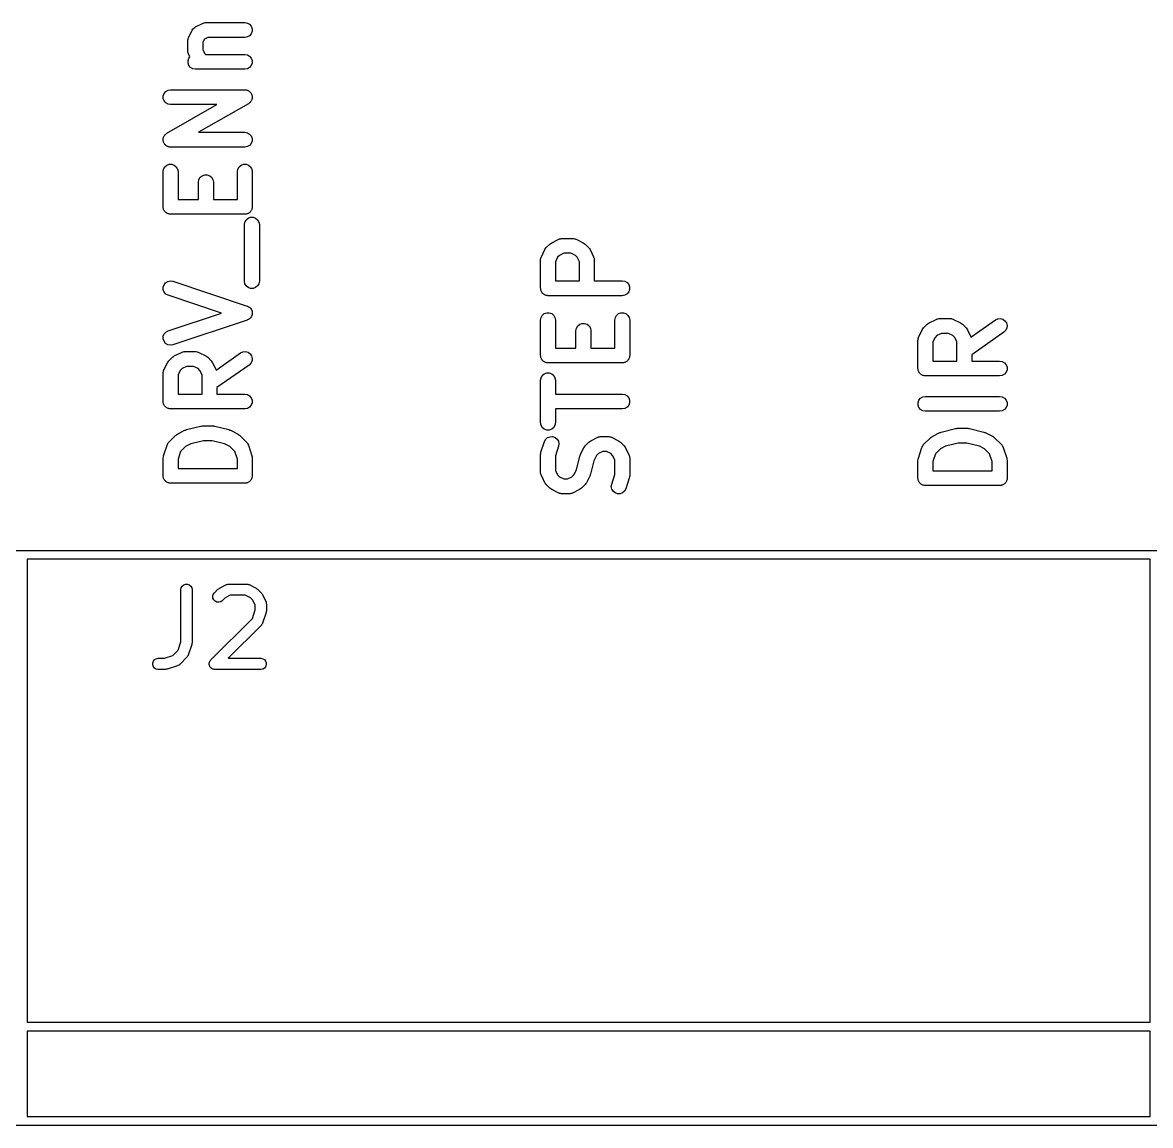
# Model space of a CAD drawing. Extents: x 78 to 141.7, y -125.4 to -84.3.
# Drawn here: x 95.56 to 110.74, y -125.2 to -110.36 of the extents above; entities that cross this region are included whole.
import ezdxf

# ---------------------------------------------------------------- set-up
doc = ezdxf.new("R2010")
doc.units = 0
doc.header["$MEASUREMENT"] = 0
doc.layers.add('BLACK', color=7, linetype='CONTINUOUS')

msp = doc.modelspace()

# ---------------------------------------------------------------- linework, layer by layer
at = {"layer": 'BLACK', "linetype": 'CONTINUOUS'}
for p, q in [((97.9915, -110.37), (97.9965, -110.367)), ((97.9965, -110.367), (98.008, -110.365)), ((98.008, -110.365), (98.0193, -110.362)), ((98.0193, -110.362), (98.025, -110.362)), ((98.025, -110.362), (98.0307, -110.361)), ((98.0307, -110.361), (98.5545, -110.361)), ((98.5545, -110.361), (98.5887, -110.367)), ((98.5887, -110.367), (98.6188, -110.384)), ((97.7984, -110.559), (97.846, -110.464)), ((97.846, -110.464), (97.8548, -110.452)), ((97.8548, -110.452), (97.8628, -110.44)), ((97.8628, -110.44), (97.8651, -110.438)), ((97.8651, -110.438), (97.8667, -110.436)), ((97.8667, -110.436), (97.8789, -110.428)), ((97.8789, -110.428), (97.8907, -110.419)), ((97.8907, -110.419), (97.986, -110.372)), ((97.986, -110.372), (97.9915, -110.37)), ((98.6188, -110.384), (98.6411, -110.411)), ((98.6411, -110.511), (98.6188, -110.538)), ((98.6411, -110.411), (98.653, -110.444)), ((98.653, -110.478), (98.6411, -110.511)), ((98.653, -110.444), (98.653, -110.478)), ((97.7878, -110.604), (97.7888, -110.598)), ((97.7878, -110.747), (97.7878, -110.604)), ((97.7885, -110.592), (97.7918, -110.581)), ((97.7888, -110.598), (97.7885, -110.592)), ((97.7918, -110.581), (97.7939, -110.57)), ((97.7939, -110.57), (97.7967, -110.565)), ((97.7967, -110.565), (97.7984, -110.559)), ((98.01, -110.583), (97.9878, -110.627)), ((97.9878, -110.627), (97.9878, -110.723)), ((98.0543, -110.561), (98.01, -110.583)), ((98.5545, -110.561), (98.0543, -110.561)), ((98.5887, -110.555), (98.5545, -110.561)), ((98.6188, -110.538), (98.5887, -110.555)), ((97.7888, -110.752), (97.7878, -110.747)), ((97.7885, -110.758), (97.7888, -110.752)), ((97.7918, -110.769), (97.7885, -110.758)), ((97.7939, -110.781), (97.7918, -110.769)), ((97.7967, -110.786), (97.7939, -110.781)), ((97.7984, -110.791), (97.7967, -110.786)), ((97.8145, -110.824), (97.7984, -110.791)), ((97.8012, -110.84), (97.8145, -110.824)), ((97.9878, -110.723), (98.0176, -110.783)), ((98.0176, -110.783), (98.0245, -110.79)), ((98.0245, -110.79), (98.5545, -110.79)), ((98.5545, -110.79), (98.5887, -110.796)), ((98.5887, -110.796), (98.6188, -110.813)), ((98.6188, -110.813), (98.6411, -110.84)), ((97.7894, -110.872), (97.8012, -110.84)), ((97.7894, -110.907), (97.7894, -110.872)), ((97.8012, -110.94), (97.7894, -110.907)), ((97.8236, -110.966), (97.8012, -110.94)), ((97.8536, -110.984), (97.8236, -110.966)), ((98.6188, -110.966), (98.5887, -110.984)), ((98.6411, -110.94), (98.6188, -110.966)), ((98.6411, -110.84), (98.653, -110.872)), ((98.653, -110.907), (98.6411, -110.94)), ((98.653, -110.872), (98.653, -110.907)), ((97.8878, -110.99), (97.8536, -110.984)), ((98.5545, -110.99), (97.8878, -110.99)), ((98.5887, -110.984), (98.5545, -110.99)), ((97.4902, -111.289), (97.5203, -111.272)), ((97.5203, -111.272), (97.5545, -111.266)), ((97.5545, -111.266), (98.5545, -111.266)), ((98.5545, -111.266), (98.5633, -111.267)), ((98.5633, -111.267), (98.5723, -111.267)), ((98.5723, -111.267), (98.5803, -111.27)), ((98.5803, -111.27), (98.5887, -111.272)), ((98.5887, -111.272), (98.5965, -111.276)), ((98.5965, -111.276), (98.6049, -111.279)), ((98.6049, -111.279), (98.6114, -111.285)), ((97.456, -111.348), (97.4679, -111.316)), ((97.456, -111.383), (97.456, -111.348)), ((97.4679, -111.416), (97.456, -111.383)), ((97.4679, -111.316), (97.4902, -111.289)), ((97.4902, -111.442), (97.4679, -111.416)), ((98.6114, -111.285), (98.6188, -111.289)), ((98.6188, -111.289), (98.6245, -111.296)), ((98.6308, -111.43), (98.6243, -111.436)), ((98.6245, -111.296), (98.6314, -111.302)), ((98.6353, -111.423), (98.6308, -111.43)), ((98.6314, -111.302), (98.6356, -111.309)), ((98.6411, -111.416), (98.6353, -111.423)), ((98.6356, -111.309), (98.6411, -111.316)), ((98.6411, -111.316), (98.6442, -111.324)), ((98.644, -111.408), (98.6411, -111.416)), ((98.6483, -111.4), (98.644, -111.408)), ((98.6442, -111.324), (98.6486, -111.332)), ((98.6499, -111.392), (98.6483, -111.4)), ((98.6486, -111.332), (98.6501, -111.34)), ((98.653, -111.383), (98.6499, -111.392)), ((98.6501, -111.34), (98.653, -111.348)), ((98.653, -111.348), (98.653, -111.357)), ((98.653, -111.357), (98.6545, -111.366)), ((98.6545, -111.366), (98.653, -111.375)), ((98.653, -111.375), (98.653, -111.383)), ((97.5203, -111.46), (97.4902, -111.442)), ((97.5049, -111.85), (98.1779, -111.466)), ((97.5545, -111.466), (97.5203, -111.46)), ((98.1779, -111.466), (97.5545, -111.466)), ((98.6041, -111.453), (97.9311, -111.837)), ((98.611, -111.447), (98.6041, -111.453)), ((98.6188, -111.442), (98.611, -111.447)), ((98.6243, -111.436), (98.6188, -111.442)), ((97.4679, -111.887), (97.4737, -111.88)), ((97.4737, -111.88), (97.4782, -111.873)), ((97.4782, -111.873), (97.4847, -111.867)), ((97.4847, -111.867), (97.4902, -111.861)), ((97.4902, -111.861), (97.498, -111.856)), ((97.498, -111.856), (97.5049, -111.85)), ((97.9311, -111.837), (98.5545, -111.837)), ((98.5545, -111.837), (98.5887, -111.843)), ((98.5887, -111.843), (98.6188, -111.861)), ((98.6188, -111.861), (98.6411, -111.887)), ((97.4545, -111.937), (97.456, -111.928)), ((97.456, -111.946), (97.4545, -111.937)), ((97.456, -111.92), (97.4591, -111.911)), ((97.456, -111.928), (97.456, -111.92)), ((97.456, -111.955), (97.456, -111.946)), ((97.4589, -111.963), (97.456, -111.955)), ((97.4604, -111.971), (97.4589, -111.963)), ((97.4591, -111.911), (97.4607, -111.903)), ((97.4648, -111.979), (97.4604, -111.971)), ((97.4607, -111.903), (97.465, -111.895)), ((97.4679, -111.987), (97.4648, -111.979)), ((97.465, -111.895), (97.4679, -111.887)), ((97.4734, -111.994), (97.4679, -111.987)), ((97.4776, -112.001), (97.4734, -111.994)), ((97.4845, -112.007), (97.4776, -112.001)), ((97.4902, -112.014), (97.4845, -112.007)), ((97.4976, -112.018), (97.4902, -112.014)), ((97.5041, -112.024), (97.4976, -112.018)), ((97.5125, -112.027), (97.5041, -112.024)), ((97.5203, -112.031), (97.5125, -112.027)), ((97.5287, -112.033), (97.5203, -112.031)), ((97.5367, -112.036), (97.5287, -112.033)), ((97.5457, -112.036), (97.5367, -112.036)), ((97.5545, -112.037), (97.5457, -112.036)), ((98.5545, -112.037), (97.5545, -112.037)), ((98.5887, -112.031), (98.5545, -112.037)), ((98.6188, -112.014), (98.5887, -112.031)), ((98.6411, -111.987), (98.6188, -112.014)), ((98.6411, -111.887), (98.653, -111.92)), ((98.653, -111.955), (98.6411, -111.987)), ((98.653, -111.92), (98.653, -111.955)), ((97.4545, -112.366), (97.4605, -112.332)), ((97.4605, -112.332), (97.4779, -112.301)), ((97.4779, -112.301), (97.5045, -112.279)), ((97.5045, -112.279), (97.5371, -112.267)), ((97.5371, -112.267), (97.5719, -112.267)), ((97.5719, -112.267), (97.6045, -112.279)), ((97.6045, -112.279), (97.6311, -112.301)), ((97.6311, -112.301), (97.6485, -112.332)), ((97.6485, -112.332), (97.6545, -112.366)), ((98.4545, -112.366), (98.4605, -112.332)), ((98.4605, -112.332), (98.4779, -112.301)), ((98.4779, -112.301), (98.5045, -112.279)), ((98.5045, -112.279), (98.5371, -112.267)), ((98.5371, -112.267), (98.5719, -112.267)), ((98.5719, -112.267), (98.6045, -112.279)), ((98.6045, -112.279), (98.6311, -112.301)), ((98.6311, -112.301), (98.6485, -112.332)), ((98.6485, -112.332), (98.6545, -112.366)), ((97.4545, -112.842), (97.4545, -112.366)), ((97.6545, -112.366), (97.6545, -112.742)), ((97.9307, -112.509), (97.9367, -112.474)), ((97.9367, -112.474), (97.9541, -112.444)), ((97.9541, -112.444), (97.9807, -112.422)), ((97.9807, -112.422), (98.0133, -112.41)), ((98.0133, -112.41), (98.0481, -112.41)), ((98.0481, -112.41), (98.0807, -112.422)), ((98.0807, -112.422), (98.1073, -112.444)), ((98.1073, -112.444), (98.1247, -112.474)), ((98.1247, -112.474), (98.1307, -112.509)), ((98.4545, -112.742), (98.4545, -112.366)), ((98.6545, -112.366), (98.6545, -112.842)), ((97.9307, -112.742), (97.9307, -112.509)), ((98.1307, -112.509), (98.1307, -112.742)), ((97.6545, -112.742), (97.9307, -112.742)), ((98.1307, -112.742), (98.4545, -112.742)), ((97.456, -112.851), (97.4545, -112.842)), ((97.456, -112.859), (97.456, -112.851)), ((97.459, -112.868), (97.456, -112.859)), ((97.4605, -112.876), (97.459, -112.868)), ((97.4649, -112.884), (97.4605, -112.876)), ((97.4679, -112.892), (97.4649, -112.884)), ((97.4735, -112.899), (97.4679, -112.892)), ((97.4779, -112.906), (97.4735, -112.899)), ((97.4846, -112.912), (97.4779, -112.906)), ((97.4902, -112.919), (97.4846, -112.912)), ((97.4978, -112.923), (97.4902, -112.919)), ((97.5045, -112.929), (97.4978, -112.923)), ((97.5127, -112.932), (97.5045, -112.929)), ((97.5203, -112.936), (97.5127, -112.932)), ((97.5289, -112.937), (97.5203, -112.936)), ((97.5371, -112.94), (97.5289, -112.937)), ((97.5459, -112.94), (97.5371, -112.94)), ((97.5545, -112.942), (97.5459, -112.94)), ((98.5545, -112.942), (97.5545, -112.942)), ((98.5631, -112.94), (98.5545, -112.942)), ((98.5719, -112.94), (98.5631, -112.94)), ((98.5801, -112.937), (98.5719, -112.94)), ((98.5887, -112.936), (98.5801, -112.937)), ((98.5963, -112.932), (98.5887, -112.936)), ((98.6045, -112.929), (98.5963, -112.932)), ((98.6112, -112.923), (98.6045, -112.929)), ((98.6188, -112.919), (98.6112, -112.923)), ((98.6244, -112.912), (98.6188, -112.919)), ((98.6311, -112.906), (98.6244, -112.912)), ((98.6355, -112.899), (98.6311, -112.906)), ((98.6411, -112.892), (98.6355, -112.899)), ((98.6441, -112.884), (98.6411, -112.892)), ((98.6485, -112.876), (98.6441, -112.884)), ((98.65, -112.868), (98.6485, -112.876)), ((98.653, -112.859), (98.65, -112.868)), ((98.6545, -112.842), (98.653, -112.851)), ((98.653, -112.851), (98.653, -112.859)), ((98.5497, -113.08), (98.5558, -113.046)), ((98.5497, -113.842), (98.5497, -113.08)), ((98.5558, -113.046), (98.5731, -113.016)), ((98.5731, -113.016), (98.5997, -112.993)), ((98.5997, -112.993), (98.6324, -112.982)), ((98.6324, -112.982), (98.6671, -112.982)), ((98.6671, -112.982), (98.6997, -112.993)), ((98.6997, -112.993), (98.7263, -113.016)), ((98.7263, -113.016), (98.7437, -113.046)), ((98.7437, -113.046), (98.7497, -113.08)), ((98.7497, -113.08), (98.7497, -113.842)), ((102.593, -113.416), (102.602, -113.404)), ((102.602, -113.404), (102.611, -113.39)), ((102.611, -113.39), (102.659, -113.343)), ((102.659, -113.343), (102.672, -113.334)), ((102.672, -113.334), (102.685, -113.324)), ((102.685, -113.324), (102.78, -113.277)), ((102.78, -113.277), (102.786, -113.275)), ((102.786, -113.275), (102.791, -113.272)), ((102.791, -113.272), (102.802, -113.27)), ((102.802, -113.27), (102.814, -113.267)), ((102.814, -113.267), (102.819, -113.267)), ((102.819, -113.267), (102.825, -113.266)), ((102.825, -113.266), (102.968, -113.266)), ((102.968, -113.266), (102.974, -113.267)), ((102.974, -113.267), (102.979, -113.267)), ((102.979, -113.267), (102.99, -113.27)), ((102.99, -113.27), (103.002, -113.272)), ((103.002, -113.272), (103.007, -113.275)), ((103.007, -113.275), (103.013, -113.277)), ((103.013, -113.277), (103.108, -113.324)), ((103.108, -113.324), (103.121, -113.334)), ((103.121, -113.334), (103.134, -113.343)), ((103.134, -113.343), (103.181, -113.39)), ((103.181, -113.39), (103.191, -113.404)), ((103.191, -113.404), (103.2, -113.416)), ((102.534, -113.556), (102.535, -113.551)), ((102.534, -113.937), (102.534, -113.556)), ((102.535, -113.545), (102.538, -113.534)), ((102.535, -113.551), (102.535, -113.545)), ((102.538, -113.534), (102.541, -113.522)), ((102.541, -113.522), (102.543, -113.517)), ((102.543, -113.517), (102.545, -113.512)), ((102.545, -113.512), (102.593, -113.416)), ((102.764, -113.52), (102.734, -113.58)), ((102.789, -113.496), (102.764, -113.52)), ((102.849, -113.466), (102.789, -113.496)), ((102.944, -113.466), (102.849, -113.466)), ((103.004, -113.496), (102.944, -113.466)), ((103.029, -113.52), (103.004, -113.496)), ((103.058, -113.58), (103.029, -113.52)), ((103.2, -113.416), (103.248, -113.512)), ((103.248, -113.512), (103.249, -113.517)), ((103.249, -113.517), (103.252, -113.522)), ((103.252, -113.522), (103.254, -113.534)), ((103.254, -113.534), (103.258, -113.545)), ((103.258, -113.545), (103.257, -113.551)), ((103.257, -113.551), (103.258, -113.556)), ((103.258, -113.556), (103.258, -113.837)), ((102.734, -113.58), (102.734, -113.837)), ((103.058, -113.837), (103.058, -113.58)), ((97.4882, -113.862), (97.5177, -113.844)), ((97.5177, -113.844), (97.5518, -113.837)), ((97.5518, -113.837), (97.5861, -113.842)), ((97.5861, -113.842), (98.5861, -114.176)), ((98.5558, -113.876), (98.5497, -113.842)), ((98.7497, -113.842), (98.7437, -113.876)), ((102.734, -113.837), (103.058, -113.837)), ((103.258, -113.837), (103.634, -113.837)), ((103.634, -113.837), (103.669, -113.843)), ((103.669, -113.843), (103.699, -113.861)), ((97.4556, -113.923), (97.4666, -113.89)), ((97.4565, -113.957), (97.4556, -113.923)), ((97.4693, -113.99), (97.4565, -113.957)), ((97.4666, -113.89), (97.4882, -113.862)), ((97.4923, -114.016), (97.4693, -113.99)), ((98.5731, -113.906), (98.5558, -113.876)), ((98.5997, -113.929), (98.5731, -113.906)), ((98.6324, -113.94), (98.5997, -113.929)), ((98.6671, -113.94), (98.6324, -113.94)), ((98.6997, -113.929), (98.6671, -113.94)), ((98.7263, -113.906), (98.6997, -113.929)), ((98.7437, -113.876), (98.7263, -113.906)), ((102.536, -113.946), (102.534, -113.937)), ((102.536, -113.955), (102.536, -113.946)), ((102.539, -113.963), (102.536, -113.955)), ((102.541, -113.972), (102.539, -113.963)), ((102.545, -113.979), (102.541, -113.972)), ((102.548, -113.987), (102.545, -113.979)), ((102.554, -113.994), (102.548, -113.987)), ((102.558, -114.002), (102.554, -113.994)), ((102.565, -114.007), (102.558, -114.002)), ((102.57, -114.014), (102.565, -114.007)), ((103.699, -113.861), (103.721, -113.887)), ((103.721, -113.987), (103.699, -114.014)), ((103.721, -113.887), (103.733, -113.92)), ((103.733, -113.955), (103.721, -113.987)), ((103.733, -113.92), (103.733, -113.955)), ((97.5229, -114.032), (97.4923, -114.016)), ((98.2383, -114.271), (97.5229, -114.032)), ((102.578, -114.018), (102.57, -114.014)), ((102.584, -114.024), (102.578, -114.018)), ((102.593, -114.027), (102.584, -114.024)), ((102.6, -114.031), (102.593, -114.027)), ((102.609, -114.033), (102.6, -114.031)), ((102.617, -114.036), (102.609, -114.033)), ((102.626, -114.036), (102.617, -114.036)), ((102.634, -114.037), (102.626, -114.036)), ((103.634, -114.037), (102.634, -114.037)), ((103.669, -114.031), (103.634, -114.037)), ((103.699, -114.014), (103.669, -114.031)), ((97.5229, -114.509), (98.2383, -114.271)), ((98.5861, -114.176), (98.5885, -114.177)), ((98.5885, -114.177), (98.5913, -114.178)), ((98.5913, -114.178), (98.6038, -114.185)), ((98.6038, -114.185), (98.6167, -114.192)), ((98.6167, -114.192), (98.6185, -114.194)), ((98.6185, -114.194), (98.6208, -114.196)), ((98.6208, -114.196), (98.63, -114.207)), ((98.63, -114.207), (98.6397, -114.218)), ((98.6397, -114.218), (98.6407, -114.221)), ((98.6407, -114.221), (98.6424, -114.223)), ((98.6424, -114.223), (98.6471, -114.237)), ((98.6471, -114.304), (98.6424, -114.318)), ((98.6471, -114.237), (98.6525, -114.25)), ((98.6525, -114.291), (98.6471, -114.304)), ((98.6525, -114.25), (98.6525, -114.253)), ((98.6525, -114.253), (98.6534, -114.256)), ((98.6534, -114.285), (98.6525, -114.288)), ((98.6525, -114.288), (98.6525, -114.291)), ((98.6534, -114.256), (98.653, -114.271)), ((98.653, -114.271), (98.6534, -114.285)), ((102.541, -114.332), (102.558, -114.302)), ((102.558, -114.302), (102.584, -114.279)), ((102.584, -114.279), (102.617, -114.267)), ((102.617, -114.267), (102.652, -114.267)), ((102.652, -114.267), (102.684, -114.279)), ((102.684, -114.279), (102.711, -114.302)), ((102.711, -114.302), (102.728, -114.332)), ((103.541, -114.332), (103.558, -114.302)), ((103.558, -114.302), (103.584, -114.279)), ((103.584, -114.279), (103.617, -114.267)), ((103.617, -114.267), (103.652, -114.267)), ((103.652, -114.267), (103.684, -114.279)), ((103.684, -114.279), (103.711, -114.302)), ((103.711, -114.302), (103.728, -114.332)), ((98.5861, -114.365), (97.5861, -114.699)), ((98.5885, -114.364), (98.5861, -114.365)), ((98.5913, -114.364), (98.5885, -114.364)), ((98.6038, -114.356), (98.5913, -114.364)), ((98.6167, -114.349), (98.6038, -114.356)), ((98.6185, -114.347), (98.6167, -114.349)), ((98.6208, -114.345), (98.6185, -114.347)), ((98.63, -114.334), (98.6208, -114.345)), ((98.6397, -114.323), (98.63, -114.334)), ((98.6407, -114.32), (98.6397, -114.323)), ((98.6424, -114.318), (98.6407, -114.32)), ((102.534, -114.366), (102.541, -114.332)), ((102.534, -114.842), (102.534, -114.366)), ((102.728, -114.332), (102.734, -114.366)), ((102.734, -114.366), (102.734, -114.742)), ((103.017, -114.475), (103.034, -114.445)), ((103.034, -114.445), (103.061, -114.422)), ((103.061, -114.422), (103.093, -114.41)), ((103.093, -114.41), (103.128, -114.41)), ((103.128, -114.41), (103.161, -114.422)), ((103.161, -114.422), (103.187, -114.445)), ((103.187, -114.445), (103.205, -114.475)), ((103.534, -114.366), (103.541, -114.332)), ((103.534, -114.742), (103.534, -114.366)), ((103.728, -114.332), (103.734, -114.366)), ((103.734, -114.366), (103.734, -114.842)), ((107.691, -114.47), (107.739, -114.422)), ((107.739, -114.422), (107.752, -114.413)), ((107.752, -114.413), (107.765, -114.404)), ((107.765, -114.404), (107.86, -114.356)), ((107.86, -114.356), (107.866, -114.354)), ((107.866, -114.354), (107.871, -114.351)), ((107.871, -114.351), (107.882, -114.349)), ((107.882, -114.349), (107.894, -114.346)), ((107.894, -114.346), (107.899, -114.346)), ((107.899, -114.346), (107.905, -114.345)), ((107.905, -114.345), (108.048, -114.345)), ((108.048, -114.345), (108.054, -114.346)), ((108.054, -114.346), (108.059, -114.346)), ((108.059, -114.346), (108.07, -114.349)), ((108.07, -114.349), (108.082, -114.351)), ((108.082, -114.351), (108.087, -114.354)), ((108.087, -114.354), (108.093, -114.356)), ((108.093, -114.356), (108.188, -114.404)), ((108.188, -114.404), (108.201, -114.413)), ((108.201, -114.413), (108.214, -114.422)), ((108.214, -114.422), (108.261, -114.47)), ((108.328, -114.594), (108.657, -114.363)), ((108.657, -114.363), (108.689, -114.349)), ((108.689, -114.349), (108.723, -114.346)), ((108.723, -114.346), (108.757, -114.355)), ((108.757, -114.355), (108.785, -114.375)), ((108.785, -114.375), (108.805, -114.403)), ((108.805, -114.403), (108.814, -114.437)), ((108.814, -114.437), (108.811, -114.471)), ((97.4556, -114.619), (97.4565, -114.584)), ((97.4666, -114.651), (97.4556, -114.619)), ((97.4565, -114.584), (97.4693, -114.552)), ((97.4693, -114.552), (97.4923, -114.526)), ((97.4923, -114.526), (97.5229, -114.509)), ((103.011, -114.509), (103.017, -114.475)), ((103.011, -114.742), (103.011, -114.509)), ((103.205, -114.475), (103.211, -114.509)), ((103.211, -114.509), (103.211, -114.742)), ((107.615, -114.624), (107.618, -114.613)), ((107.618, -114.613), (107.621, -114.602)), ((107.621, -114.602), (107.623, -114.597)), ((107.623, -114.597), (107.625, -114.591)), ((107.625, -114.591), (107.673, -114.496)), ((107.673, -114.496), (107.682, -114.483)), ((107.682, -114.483), (107.691, -114.47)), ((107.844, -114.6), (107.814, -114.659)), ((107.869, -114.575), (107.844, -114.6)), ((107.929, -114.545), (107.869, -114.575)), ((108.024, -114.545), (107.929, -114.545)), ((108.084, -114.575), (108.024, -114.545)), ((108.109, -114.6), (108.084, -114.575)), ((108.138, -114.659), (108.109, -114.6)), ((108.261, -114.47), (108.271, -114.483)), ((108.271, -114.483), (108.28, -114.496)), ((108.28, -114.496), (108.328, -114.591)), ((108.328, -114.591), (108.328, -114.594)), ((108.772, -114.527), (108.338, -114.831)), ((108.796, -114.503), (108.772, -114.527)), ((108.811, -114.471), (108.796, -114.503)), ((97.4882, -114.679), (97.4666, -114.651)), ((97.5177, -114.697), (97.4882, -114.679)), ((97.5518, -114.704), (97.5177, -114.697)), ((97.5861, -114.699), (97.5518, -114.704)), ((102.734, -114.742), (103.011, -114.742)), ((103.211, -114.742), (103.534, -114.742)), ((107.614, -114.636), (107.615, -114.63)), ((107.614, -115.017), (107.614, -114.636)), ((107.615, -114.63), (107.615, -114.624)), ((107.814, -114.659), (107.814, -114.917)), ((108.138, -114.917), (108.138, -114.659)), ((97.5222, -114.927), (97.5314, -114.914)), ((97.5314, -114.914), (97.579, -114.866)), ((97.579, -114.866), (97.5921, -114.857)), ((97.5921, -114.857), (97.605, -114.848)), ((97.605, -114.848), (97.7003, -114.8)), ((97.7003, -114.8), (97.7058, -114.798)), ((97.7058, -114.798), (97.7108, -114.796)), ((97.7108, -114.796), (97.7223, -114.794)), ((97.7223, -114.794), (97.7335, -114.79)), ((97.7335, -114.79), (97.7393, -114.791)), ((97.7393, -114.791), (97.745, -114.79)), ((97.745, -114.79), (97.8878, -114.79)), ((97.8878, -114.79), (97.8935, -114.791)), ((97.8935, -114.791), (97.8993, -114.79)), ((97.8993, -114.79), (97.9105, -114.794)), ((97.9105, -114.794), (97.922, -114.796)), ((97.922, -114.796), (97.927, -114.798)), ((97.927, -114.798), (97.9326, -114.8)), ((97.9326, -114.8), (98.0278, -114.848)), ((98.0278, -114.848), (98.0406, -114.857)), ((98.0406, -114.857), (98.0538, -114.866)), ((98.0538, -114.866), (98.1014, -114.914)), ((98.1014, -114.914), (98.1106, -114.927)), ((98.1685, -115.038), (98.4972, -114.808)), ((98.4972, -114.808), (98.5286, -114.793)), ((98.5286, -114.793), (98.5632, -114.79)), ((98.5632, -114.79), (98.5968, -114.799)), ((98.5968, -114.799), (98.6252, -114.819)), ((98.6252, -114.819), (98.6451, -114.847)), ((98.6511, -114.915), (98.6364, -114.947)), ((98.6451, -114.847), (98.6541, -114.881)), ((98.6541, -114.881), (98.6511, -114.915)), ((102.536, -114.851), (102.534, -114.842)), ((102.536, -114.86), (102.536, -114.851)), ((102.539, -114.868), (102.536, -114.86)), ((102.541, -114.876), (102.539, -114.868)), ((102.545, -114.884), (102.541, -114.876)), ((102.548, -114.892), (102.545, -114.884)), ((102.554, -114.899), (102.548, -114.892)), ((102.558, -114.906), (102.554, -114.899)), ((102.565, -114.912), (102.558, -114.906)), ((102.57, -114.919), (102.565, -114.912)), ((102.578, -114.923), (102.57, -114.919)), ((102.584, -114.929), (102.578, -114.923)), ((103.691, -114.923), (103.684, -114.929)), ((103.699, -114.919), (103.691, -114.923)), ((103.704, -114.912), (103.699, -114.919)), ((103.711, -114.906), (103.704, -114.912)), ((103.715, -114.899), (103.711, -114.906)), ((103.721, -114.892), (103.715, -114.899)), ((103.724, -114.884), (103.721, -114.892)), ((103.728, -114.876), (103.724, -114.884)), ((103.73, -114.868), (103.728, -114.876)), ((103.733, -114.86), (103.73, -114.868)), ((103.734, -114.842), (103.733, -114.851)), ((103.733, -114.851), (103.733, -114.86)), ((107.814, -114.917), (108.138, -114.917)), ((108.338, -114.831), (108.338, -114.917)), ((108.338, -114.917), (108.714, -114.917)), ((108.714, -114.917), (108.749, -114.923)), ((108.749, -114.923), (108.779, -114.94)), ((97.4545, -115.08), (97.4555, -115.074)), ((97.4552, -115.069), (97.4585, -115.057)), ((97.4555, -115.074), (97.4552, -115.069)), ((97.4585, -115.057), (97.4605, -115.046)), ((97.4605, -115.046), (97.4634, -115.041)), ((97.4634, -115.041), (97.4651, -115.035)), ((97.4651, -115.035), (97.5127, -114.94)), ((97.5127, -114.94), (97.5222, -114.927)), ((97.6843, -115.044), (97.6545, -115.104)), ((97.709, -115.019), (97.6843, -115.044)), ((97.7686, -114.99), (97.709, -115.019)), ((97.8642, -114.99), (97.7686, -114.99)), ((97.9238, -115.019), (97.8642, -114.99)), ((97.9485, -115.044), (97.9238, -115.019)), ((97.9783, -115.104), (97.9485, -115.044)), ((98.1106, -114.927), (98.1201, -114.94)), ((98.1201, -114.94), (98.1678, -115.035)), ((98.1678, -115.035), (98.1685, -115.038)), ((98.6118, -114.971), (98.1783, -115.275)), ((98.6364, -114.947), (98.6118, -114.971)), ((102.593, -114.932), (102.584, -114.929)), ((102.6, -114.936), (102.593, -114.932)), ((102.609, -114.938), (102.6, -114.936)), ((102.617, -114.941), (102.609, -114.938)), ((102.626, -114.941), (102.617, -114.941)), ((102.634, -114.942), (102.626, -114.941)), ((103.634, -114.942), (102.634, -114.942)), ((103.643, -114.941), (103.634, -114.942)), ((103.652, -114.941), (103.643, -114.941)), ((103.66, -114.938), (103.652, -114.941)), ((103.669, -114.936), (103.66, -114.938)), ((103.676, -114.932), (103.669, -114.936)), ((103.684, -114.929), (103.676, -114.932)), ((107.616, -115.025), (107.614, -115.017)), ((107.616, -115.034), (107.616, -115.025)), ((107.619, -115.042), (107.616, -115.034)), ((107.621, -115.051), (107.619, -115.042)), ((107.625, -115.059), (107.621, -115.051)), ((107.628, -115.067), (107.625, -115.059)), ((107.634, -115.074), (107.628, -115.067)), ((107.638, -115.081), (107.634, -115.074)), ((108.779, -114.94), (108.801, -114.967)), ((108.801, -115.067), (108.779, -115.093)), ((108.801, -114.967), (108.813, -114.999)), ((108.813, -115.034), (108.801, -115.067)), ((108.813, -114.999), (108.813, -115.034)), ((97.4545, -115.461), (97.4545, -115.08)), ((97.6545, -115.104), (97.6545, -115.361)), ((97.9783, -115.361), (97.9783, -115.104)), ((102.534, -115.175), (102.541, -115.141)), ((102.534, -115.747), (102.534, -115.175)), ((102.541, -115.141), (102.558, -115.111)), ((102.558, -115.111), (102.584, -115.089)), ((102.584, -115.089), (102.617, -115.077)), ((102.617, -115.077), (102.652, -115.077)), ((102.652, -115.077), (102.684, -115.089)), ((102.684, -115.089), (102.711, -115.111)), ((102.711, -115.111), (102.728, -115.141)), ((102.728, -115.141), (102.734, -115.175)), ((102.734, -115.175), (102.734, -115.361)), ((107.645, -115.087), (107.638, -115.081)), ((107.65, -115.093), (107.645, -115.087)), ((107.658, -115.098), (107.65, -115.093)), ((107.664, -115.103), (107.658, -115.098)), ((107.673, -115.106), (107.664, -115.103)), ((107.68, -115.111), (107.673, -115.106)), ((107.689, -115.112), (107.68, -115.111)), ((107.697, -115.115), (107.689, -115.112)), ((107.706, -115.115), (107.697, -115.115)), ((107.714, -115.117), (107.706, -115.115)), ((108.714, -115.117), (107.714, -115.117)), ((108.749, -115.111), (108.714, -115.117)), ((108.779, -115.093), (108.749, -115.111)), ((97.6545, -115.361), (97.9783, -115.361)), ((98.1783, -115.275), (98.1783, -115.361)), ((98.1783, -115.361), (98.5545, -115.361)), ((98.5545, -115.361), (98.5887, -115.367)), ((98.5887, -115.367), (98.6188, -115.384)), ((102.734, -115.361), (103.634, -115.361)), ((103.634, -115.361), (103.669, -115.367)), ((103.669, -115.367), (103.699, -115.385)), ((97.456, -115.47), (97.4545, -115.461)), ((97.456, -115.478), (97.456, -115.47)), ((97.459, -115.487), (97.456, -115.478)), ((97.4605, -115.495), (97.459, -115.487)), ((97.4649, -115.503), (97.4605, -115.495)), ((97.4679, -115.511), (97.4649, -115.503)), ((97.4735, -115.518), (97.4679, -115.511)), ((97.4779, -115.525), (97.4735, -115.518)), ((97.4846, -115.531), (97.4779, -115.525)), ((98.6188, -115.384), (98.6411, -115.411)), ((98.6411, -115.511), (98.6188, -115.538)), ((98.6411, -115.411), (98.653, -115.444)), ((98.653, -115.478), (98.6411, -115.511)), ((98.653, -115.444), (98.653, -115.478)), ((103.699, -115.385), (103.721, -115.411)), ((103.721, -115.511), (103.699, -115.538)), ((103.721, -115.411), (103.733, -115.444)), ((103.733, -115.479), (103.721, -115.511)), ((103.733, -115.444), (103.733, -115.479)), ((107.616, -115.476), (107.628, -115.443)), ((107.616, -115.51), (107.616, -115.476)), ((107.628, -115.543), (107.616, -115.51)), ((107.628, -115.443), (107.65, -115.416)), ((107.65, -115.416), (107.68, -115.399)), ((107.68, -115.399), (107.714, -115.393)), ((107.714, -115.393), (108.714, -115.393)), ((108.714, -115.393), (108.749, -115.399)), ((108.749, -115.399), (108.779, -115.416)), ((108.779, -115.416), (108.801, -115.443)), ((108.801, -115.443), (108.813, -115.476)), ((108.813, -115.51), (108.801, -115.543)), ((108.813, -115.476), (108.813, -115.51)), ((97.4902, -115.538), (97.4846, -115.531)), ((97.4978, -115.542), (97.4902, -115.538)), ((97.5045, -115.548), (97.4978, -115.542)), ((97.5127, -115.551), (97.5045, -115.548)), ((97.5203, -115.555), (97.5127, -115.551)), ((97.5289, -115.556), (97.5203, -115.555)), ((97.5371, -115.559), (97.5289, -115.556)), ((97.5459, -115.559), (97.5371, -115.559)), ((97.5545, -115.561), (97.5459, -115.559)), ((98.5545, -115.561), (97.5545, -115.561)), ((98.5887, -115.555), (98.5545, -115.561)), ((98.6188, -115.538), (98.5887, -115.555)), ((103.634, -115.561), (102.734, -115.561)), ((102.734, -115.561), (102.734, -115.747)), ((103.669, -115.555), (103.634, -115.561)), ((103.699, -115.538), (103.669, -115.555)), ((107.65, -115.57), (107.628, -115.543)), ((107.68, -115.587), (107.65, -115.57)), ((107.714, -115.593), (107.68, -115.587)), ((108.714, -115.593), (107.714, -115.593)), ((108.749, -115.587), (108.714, -115.593)), ((108.779, -115.57), (108.749, -115.587)), ((108.801, -115.543), (108.779, -115.57)), ((97.7683, -115.84), (97.9588, -115.793)), ((97.9588, -115.793), (97.971, -115.792)), ((97.971, -115.792), (97.9831, -115.79)), ((97.9831, -115.79), (98.1259, -115.79)), ((98.1259, -115.79), (98.138, -115.792)), ((98.138, -115.792), (98.1502, -115.793)), ((98.1502, -115.793), (98.3407, -115.84)), ((102.541, -115.781), (102.534, -115.747)), ((102.558, -115.811), (102.541, -115.781)), ((102.584, -115.834), (102.558, -115.811)), ((102.617, -115.845), (102.584, -115.834)), ((102.684, -115.834), (102.652, -115.845)), ((102.711, -115.811), (102.684, -115.834)), ((102.728, -115.781), (102.711, -115.811)), ((102.734, -115.747), (102.728, -115.781)), ((107.928, -115.872), (108.119, -115.825)), ((108.119, -115.825), (108.131, -115.824)), ((108.131, -115.824), (108.143, -115.822)), ((108.143, -115.822), (108.286, -115.822)), ((108.286, -115.822), (108.298, -115.824)), ((108.298, -115.824), (108.31, -115.825)), ((108.31, -115.825), (108.501, -115.872)), ((97.5314, -116.009), (97.6266, -115.914)), ((97.6266, -115.914), (97.6398, -115.905)), ((97.6398, -115.905), (97.6526, -115.895)), ((97.6526, -115.895), (97.7479, -115.848)), ((97.7479, -115.848), (97.7584, -115.845)), ((97.7584, -115.845), (97.7683, -115.84)), ((98.3407, -115.84), (98.3506, -115.845)), ((98.3506, -115.845), (98.3611, -115.848)), ((98.3611, -115.848), (98.4564, -115.895)), ((98.4564, -115.895), (98.4692, -115.905)), ((98.4692, -115.905), (98.4824, -115.914)), ((98.4824, -115.914), (98.5776, -116.009)), ((102.587, -116.001), (102.604, -115.97)), ((102.604, -115.97), (102.63, -115.947)), ((102.652, -115.845), (102.617, -115.845)), ((102.63, -115.947), (102.662, -115.935)), ((102.662, -115.935), (102.697, -115.934)), ((102.697, -115.934), (102.73, -115.945)), ((102.73, -115.945), (102.757, -115.966)), ((102.757, -115.966), (102.775, -115.996)), ((103.209, -115.991), (103.304, -115.943)), ((103.304, -115.943), (103.31, -115.942)), ((103.31, -115.942), (103.315, -115.939)), ((103.315, -115.939), (103.326, -115.937)), ((103.326, -115.937), (103.337, -115.933)), ((103.337, -115.933), (103.343, -115.934)), ((103.343, -115.934), (103.349, -115.933)), ((103.349, -115.933), (103.444, -115.933)), ((103.444, -115.933), (103.45, -115.934)), ((103.45, -115.934), (103.455, -115.933)), ((103.455, -115.933), (103.467, -115.937)), ((103.467, -115.937), (103.478, -115.939)), ((103.478, -115.939), (103.483, -115.942)), ((103.483, -115.942), (103.489, -115.943)), ((103.489, -115.943), (103.584, -115.991)), ((107.691, -116.041), (107.787, -115.946)), ((107.787, -115.946), (107.8, -115.937)), ((107.8, -115.937), (107.813, -115.927)), ((107.813, -115.927), (107.908, -115.88)), ((107.908, -115.88), (107.918, -115.877)), ((107.918, -115.877), (107.928, -115.872)), ((108.501, -115.872), (108.511, -115.877)), ((108.511, -115.877), (108.521, -115.88)), ((108.521, -115.88), (108.616, -115.927)), ((108.616, -115.927), (108.629, -115.937)), ((108.629, -115.937), (108.642, -115.946)), ((108.642, -115.946), (108.738, -116.041)), ((97.4596, -116.191), (97.5073, -116.048)), ((97.5073, -116.048), (97.51, -116.043)), ((97.51, -116.043), (97.5115, -116.038)), ((97.5115, -116.038), (97.5182, -116.028)), ((97.5182, -116.028), (97.5238, -116.018)), ((97.5238, -116.018), (97.5281, -116.014)), ((97.5281, -116.014), (97.5314, -116.009)), ((97.6895, -116.134), (97.6545, -116.239)), ((97.7566, -116.067), (97.6895, -116.134)), ((97.8275, -116.032), (97.7566, -116.067)), ((97.9954, -115.99), (97.8275, -116.032)), ((98.1136, -115.99), (97.9954, -115.99)), ((98.2815, -116.032), (98.1136, -115.99)), ((98.3524, -116.067), (98.2815, -116.032)), ((98.4195, -116.134), (98.3524, -116.067)), ((98.4545, -116.239), (98.4195, -116.134)), ((98.5776, -116.009), (98.5809, -116.014)), ((98.5809, -116.014), (98.5852, -116.018)), ((98.5852, -116.018), (98.5908, -116.028)), ((98.5908, -116.028), (98.5975, -116.038)), ((98.5975, -116.038), (98.599, -116.043)), ((98.599, -116.043), (98.6017, -116.048)), ((98.6017, -116.048), (98.6494, -116.191)), ((102.54, -116.144), (102.587, -116.001)), ((102.777, -116.064), (102.734, -116.192)), ((102.775, -115.996), (102.782, -116.03)), ((102.782, -116.03), (102.777, -116.064)), ((103.069, -116.178), (103.116, -116.083)), ((103.116, -116.083), (103.126, -116.07)), ((103.126, -116.07), (103.135, -116.057)), ((103.135, -116.057), (103.183, -116.01)), ((103.183, -116.01), (103.196, -116)), ((103.196, -116), (103.209, -115.991)), ((103.372, -116.133), (103.313, -116.162)), ((103.42, -116.133), (103.372, -116.133)), ((103.48, -116.162), (103.42, -116.133)), ((103.584, -115.991), (103.597, -116)), ((103.597, -116), (103.61, -116.01)), ((103.61, -116.01), (103.658, -116.057)), ((103.658, -116.057), (103.667, -116.07)), ((103.667, -116.07), (103.676, -116.083)), ((103.676, -116.083), (103.724, -116.178)), ((107.62, -116.223), (107.667, -116.08)), ((107.667, -116.08), (107.67, -116.075)), ((107.67, -116.075), (107.671, -116.07)), ((107.671, -116.07), (107.678, -116.06)), ((107.678, -116.06), (107.684, -116.05)), ((107.684, -116.05), (107.688, -116.046)), ((107.688, -116.046), (107.691, -116.041)), ((107.917, -116.099), (107.85, -116.166)), ((107.987, -116.064), (107.917, -116.099)), ((108.155, -116.022), (107.987, -116.064)), ((108.274, -116.022), (108.155, -116.022)), ((108.441, -116.064), (108.274, -116.022)), ((108.512, -116.099), (108.441, -116.064)), ((108.579, -116.166), (108.512, -116.099)), ((108.738, -116.041), (108.741, -116.046)), ((108.741, -116.046), (108.745, -116.05)), ((108.745, -116.05), (108.751, -116.06)), ((108.751, -116.06), (108.758, -116.07)), ((108.758, -116.07), (108.759, -116.075)), ((108.759, -116.075), (108.762, -116.08)), ((108.762, -116.08), (108.809, -116.223)), ((97.4545, -116.223), (97.4573, -116.207)), ((97.4545, -116.461), (97.4545, -116.223)), ((97.4573, -116.207), (97.4596, -116.191)), ((97.6545, -116.239), (97.6545, -116.361)), ((98.4545, -116.361), (98.4545, -116.239)), ((98.6494, -116.191), (98.6517, -116.207)), ((98.6517, -116.207), (98.6545, -116.223)), ((98.6545, -116.223), (98.6545, -116.461)), ((102.534, -116.175), (102.537, -116.16)), ((102.534, -116.414), (102.534, -116.175)), ((102.537, -116.16), (102.54, -116.144)), ((102.734, -116.192), (102.734, -116.39)), ((103.016, -116.379), (103.061, -116.199)), ((103.061, -116.199), (103.066, -116.189)), ((103.066, -116.189), (103.069, -116.178)), ((103.253, -116.258), (103.208, -116.438)), ((103.288, -116.187), (103.253, -116.258)), ((103.313, -116.162), (103.288, -116.187)), ((103.505, -116.187), (103.48, -116.162)), ((103.534, -116.247), (103.505, -116.187)), ((103.534, -116.445), (103.534, -116.247)), ((103.724, -116.178), (103.726, -116.184)), ((103.726, -116.184), (103.728, -116.189)), ((103.728, -116.189), (103.731, -116.2)), ((103.731, -116.2), (103.734, -116.212)), ((103.734, -116.212), (103.733, -116.217)), ((103.733, -116.217), (103.734, -116.223)), ((103.734, -116.223), (103.734, -116.461)), ((107.614, -116.255), (107.617, -116.239)), ((107.614, -116.493), (107.614, -116.255)), ((107.617, -116.239), (107.62, -116.223)), ((107.85, -116.166), (107.814, -116.271)), ((107.814, -116.271), (107.814, -116.393)), ((108.614, -116.271), (108.579, -116.166)), ((108.614, -116.393), (108.614, -116.271)), ((108.809, -116.223), (108.812, -116.239)), ((108.812, -116.239), (108.814, -116.255)), ((108.814, -116.255), (108.814, -116.493)), ((97.6545, -116.361), (98.4545, -116.361)), ((102.535, -116.419), (102.534, -116.414)), ((102.535, -116.425), (102.535, -116.419)), ((102.538, -116.436), (102.535, -116.425)), ((102.541, -116.448), (102.538, -116.436)), ((102.734, -116.39), (102.764, -116.45)), ((102.981, -116.45), (103.016, -116.379)), ((103.208, -116.438), (103.203, -116.448)), ((107.814, -116.393), (108.614, -116.393)), ((97.456, -116.47), (97.4545, -116.461)), ((97.456, -116.478), (97.456, -116.47)), ((97.459, -116.487), (97.456, -116.478)), ((97.4605, -116.495), (97.459, -116.487)), ((97.4649, -116.503), (97.4605, -116.495)), ((97.4679, -116.511), (97.4649, -116.503)), ((97.4735, -116.518), (97.4679, -116.511)), ((97.4779, -116.525), (97.4735, -116.518)), ((97.4846, -116.531), (97.4779, -116.525)), ((97.4902, -116.538), (97.4846, -116.531)), ((97.4978, -116.542), (97.4902, -116.538)), ((97.5045, -116.548), (97.4978, -116.542)), ((97.5127, -116.551), (97.5045, -116.548)), ((97.5203, -116.555), (97.5127, -116.551)), ((97.5289, -116.556), (97.5203, -116.555)), ((97.5371, -116.559), (97.5289, -116.556)), ((97.5459, -116.559), (97.5371, -116.559)), ((97.5545, -116.561), (97.5459, -116.559)), ((98.5545, -116.561), (97.5545, -116.561)), ((98.5631, -116.559), (98.5545, -116.561)), ((98.5719, -116.559), (98.5631, -116.559)), ((98.5801, -116.556), (98.5719, -116.559)), ((98.5887, -116.555), (98.5801, -116.556)), ((98.5963, -116.551), (98.5887, -116.555)), ((98.6045, -116.548), (98.5963, -116.551)), ((98.6112, -116.542), (98.6045, -116.548)), ((98.6188, -116.538), (98.6112, -116.542)), ((98.6244, -116.531), (98.6188, -116.538)), ((98.6311, -116.525), (98.6244, -116.531)), ((98.6355, -116.518), (98.6311, -116.525)), ((98.6411, -116.511), (98.6355, -116.518)), ((98.6441, -116.503), (98.6411, -116.511)), ((98.6485, -116.495), (98.6441, -116.503)), ((98.65, -116.487), (98.6485, -116.495)), ((98.653, -116.478), (98.65, -116.487)), ((98.6545, -116.461), (98.653, -116.47)), ((98.653, -116.47), (98.653, -116.478)), ((102.543, -116.453), (102.541, -116.448)), ((102.545, -116.458), (102.543, -116.453)), ((102.593, -116.554), (102.545, -116.458)), ((102.602, -116.566), (102.593, -116.554)), ((102.611, -116.58), (102.602, -116.566)), ((102.659, -116.627), (102.611, -116.58)), ((102.764, -116.45), (102.789, -116.474)), ((102.789, -116.474), (102.849, -116.504)), ((102.849, -116.504), (102.897, -116.504)), ((102.897, -116.504), (102.956, -116.474)), ((102.956, -116.474), (102.981, -116.45)), ((103.134, -116.58), (103.086, -116.627)), ((103.143, -116.566), (103.134, -116.58)), ((103.153, -116.554), (103.143, -116.566)), ((103.2, -116.458), (103.153, -116.554)), ((103.203, -116.448), (103.2, -116.458)), ((103.487, -116.607), (103.492, -116.572)), ((103.492, -116.572), (103.534, -116.445)), ((103.729, -116.493), (103.682, -116.636)), ((103.732, -116.477), (103.729, -116.493)), ((103.734, -116.461), (103.732, -116.477)), ((107.616, -116.502), (107.614, -116.493)), ((107.616, -116.51), (107.616, -116.502)), ((107.619, -116.519), (107.616, -116.51)), ((107.621, -116.527), (107.619, -116.519)), ((107.625, -116.535), (107.621, -116.527)), ((107.628, -116.543), (107.625, -116.535)), ((107.634, -116.55), (107.628, -116.543)), ((107.638, -116.557), (107.634, -116.55)), ((107.645, -116.563), (107.638, -116.557)), ((107.65, -116.57), (107.645, -116.563)), ((107.658, -116.574), (107.65, -116.57)), ((107.664, -116.58), (107.658, -116.574)), ((107.673, -116.583), (107.664, -116.58)), ((107.68, -116.587), (107.673, -116.583)), ((107.689, -116.588), (107.68, -116.587)), ((107.697, -116.591), (107.689, -116.588)), ((107.706, -116.591), (107.697, -116.591)), ((107.714, -116.593), (107.706, -116.591)), ((108.714, -116.593), (107.714, -116.593)), ((108.723, -116.591), (108.714, -116.593)), ((108.732, -116.591), (108.723, -116.591)), ((108.74, -116.588), (108.732, -116.591)), ((108.749, -116.587), (108.74, -116.588)), ((108.756, -116.583), (108.749, -116.587)), ((108.764, -116.58), (108.756, -116.583)), ((108.771, -116.574), (108.764, -116.58)), ((108.779, -116.57), (108.771, -116.574)), ((108.784, -116.563), (108.779, -116.57)), ((108.791, -116.557), (108.784, -116.563)), ((108.795, -116.55), (108.791, -116.557)), ((108.801, -116.543), (108.795, -116.55)), ((108.804, -116.535), (108.801, -116.543)), ((108.808, -116.527), (108.804, -116.535)), ((108.81, -116.519), (108.808, -116.527)), ((108.813, -116.51), (108.81, -116.519)), ((108.814, -116.493), (108.813, -116.502)), ((108.813, -116.502), (108.813, -116.51)), ((102.672, -116.636), (102.659, -116.627)), ((102.685, -116.646), (102.672, -116.636)), ((102.78, -116.693), (102.685, -116.646)), ((102.786, -116.695), (102.78, -116.693)), ((102.791, -116.698), (102.786, -116.695)), ((102.802, -116.7), (102.791, -116.698)), ((102.814, -116.703), (102.802, -116.7)), ((102.819, -116.703), (102.814, -116.703)), ((102.825, -116.704), (102.819, -116.703)), ((102.92, -116.704), (102.825, -116.704)), ((102.926, -116.703), (102.92, -116.704)), ((102.932, -116.703), (102.926, -116.703)), ((102.943, -116.7), (102.932, -116.703)), ((102.954, -116.698), (102.943, -116.7)), ((102.959, -116.695), (102.954, -116.698)), ((102.965, -116.693), (102.959, -116.695)), ((103.06, -116.646), (102.965, -116.693)), ((103.073, -116.636), (103.06, -116.646)), ((103.086, -116.627), (103.073, -116.636)), ((103.494, -116.641), (103.487, -116.607)), ((103.512, -116.67), (103.494, -116.641)), ((103.539, -116.692), (103.512, -116.67)), ((103.572, -116.703), (103.539, -116.692)), ((103.607, -116.702), (103.572, -116.703)), ((103.639, -116.689), (103.607, -116.702)), ((103.665, -116.666), (103.639, -116.689)), ((103.682, -116.636), (103.665, -116.666)), ((85.3969, -117.465), (141.287, -117.465)), ((95.6221, -117.585), (95.6221, -123.815)), ((110.742, -117.585), (95.6221, -117.585)), ((110.742, -123.815), (110.742, -117.585)), ((97.6983, -117.968), (97.7113, -117.945)), ((97.7113, -117.945), (97.7313, -117.928)), ((97.7313, -117.928), (97.7558, -117.92)), ((97.7558, -117.92), (97.7818, -117.92)), ((97.7818, -117.92), (97.8063, -117.928)), ((97.8063, -117.928), (97.8262, -117.945)), ((97.8262, -117.945), (97.8393, -117.968)), ((98.2114, -117.974), (98.3067, -117.926)), ((98.3067, -117.926), (98.3108, -117.925)), ((98.3108, -117.925), (98.3146, -117.923)), ((98.3146, -117.923), (98.3232, -117.921)), ((98.3232, -117.921), (98.3316, -117.919)), ((98.3316, -117.919), (98.336, -117.919)), ((98.336, -117.919), (98.3402, -117.918)), ((98.3402, -117.918), (98.5783, -117.918)), ((98.5783, -117.918), (98.5826, -117.919)), ((98.5826, -117.919), (98.5869, -117.919)), ((98.5869, -117.919), (98.5953, -117.921)), ((98.5953, -117.921), (98.604, -117.923)), ((98.604, -117.923), (98.6077, -117.925)), ((98.6077, -117.925), (98.6119, -117.926)), ((98.6119, -117.926), (98.7071, -117.974)), ((97.6938, -117.993), (97.6983, -117.968)), ((97.6938, -118.695), (97.6938, -117.993)), ((97.8393, -117.968), (97.8438, -117.993)), ((97.8438, -117.993), (97.8438, -118.708)), ((98.1226, -118.082), (98.1294, -118.057)), ((98.1249, -118.108), (98.1226, -118.082)), ((98.1359, -118.132), (98.1249, -118.108)), ((98.1294, -118.057), (98.1443, -118.036)), ((98.1443, -118.036), (98.1919, -117.988)), ((98.1919, -117.988), (98.2018, -117.981)), ((98.2018, -117.981), (98.2114, -117.974)), ((98.2894, -118.103), (98.2504, -118.142)), ((98.3579, -118.068), (98.2894, -118.103)), ((98.5606, -118.068), (98.3579, -118.068)), ((98.6291, -118.103), (98.5606, -118.068)), ((98.6595, -118.133), (98.6291, -118.103)), ((98.7071, -117.974), (98.7168, -117.981)), ((98.7168, -117.981), (98.7266, -117.988)), ((98.7266, -117.988), (98.7742, -118.036)), ((98.7742, -118.036), (98.7811, -118.045)), ((98.7811, -118.045), (98.7882, -118.055)), ((98.7882, -118.055), (98.8359, -118.15)), ((98.1543, -118.15), (98.1359, -118.132)), ((98.1779, -118.161), (98.1543, -118.15)), ((98.2039, -118.163), (98.1779, -118.161)), ((98.2291, -118.157), (98.2039, -118.163)), ((98.2504, -118.142), (98.2291, -118.157)), ((98.6938, -118.202), (98.6595, -118.133)), ((98.6938, -118.267), (98.6938, -118.202)), ((98.8359, -118.15), (98.8371, -118.154)), ((98.8371, -118.154), (98.8393, -118.158)), ((98.8393, -118.158), (98.8408, -118.167)), ((98.8408, -118.167), (98.8433, -118.175)), ((98.8433, -118.175), (98.843, -118.18)), ((98.843, -118.18), (98.8438, -118.184)), ((98.8438, -118.184), (98.8438, -118.279)), ((98.0967, -118.94), (98.6556, -118.381)), ((98.6556, -118.381), (98.6938, -118.267)), ((98.8399, -118.303), (98.7923, -118.446)), ((98.8417, -118.291), (98.8399, -118.303)), ((98.8438, -118.279), (98.8417, -118.291)), ((98.7742, -118.475), (98.3308, -118.918)), ((98.7767, -118.471), (98.7742, -118.475)), ((98.7799, -118.469), (98.7767, -118.471)), ((98.7841, -118.461), (98.7799, -118.469)), ((98.7891, -118.454), (98.7841, -118.461)), ((98.7903, -118.449), (98.7891, -118.454)), ((98.7923, -118.446), (98.7903, -118.449)), ((97.6556, -118.81), (97.6938, -118.695)), ((97.8438, -118.708), (97.8417, -118.719)), ((97.5854, -118.88), (97.6556, -118.81)), ((97.8399, -118.731), (97.7923, -118.874)), ((97.8417, -118.719), (97.8399, -118.731)), ((97.314, -118.98), (97.3229, -118.956)), ((97.314, -119.006), (97.314, -118.98)), ((97.3229, -119.031), (97.314, -119.006)), ((97.3229, -118.956), (97.3396, -118.936)), ((97.3396, -118.936), (97.3622, -118.923)), ((97.3622, -118.923), (97.3878, -118.918)), ((97.3878, -118.918), (97.4709, -118.918)), ((97.4709, -118.918), (97.5854, -118.88)), ((97.6496, -119.017), (97.5068, -119.065)), ((97.6534, -119.015), (97.6496, -119.017)), ((97.6576, -119.014), (97.6534, -119.015)), ((97.6648, -119.009), (97.6576, -119.014)), ((97.6726, -119.005), (97.6648, -119.009)), ((97.6754, -119.001), (97.6726, -119.005)), ((97.679, -118.999), (97.6754, -119.001)), ((97.7742, -118.904), (97.679, -118.999)), ((97.7767, -118.9), (97.7742, -118.904)), ((97.7799, -118.897), (97.7767, -118.9)), ((97.7841, -118.889), (97.7799, -118.897)), ((97.7891, -118.882), (97.7841, -118.889)), ((97.7903, -118.878), (97.7891, -118.882)), ((97.7923, -118.874), (97.7903, -118.878)), ((98.075, -118.987), (98.0759, -118.984)), ((98.0759, -118.997), (98.075, -118.987)), ((98.0759, -118.98), (98.0792, -118.971)), ((98.0759, -118.984), (98.0759, -118.98)), ((98.0759, -119.006), (98.0759, -118.997)), ((98.077, -119.01), (98.0759, -119.006)), ((98.0773, -119.013), (98.077, -119.01)), ((98.0814, -119.022), (98.0773, -119.013)), ((98.0792, -118.971), (98.0818, -118.962)), ((98.0848, -119.031), (98.0814, -119.022)), ((98.0818, -118.962), (98.0837, -118.959)), ((98.0837, -118.959), (98.0848, -118.956)), ((98.0848, -118.956), (98.0911, -118.948)), ((98.0911, -118.948), (98.0967, -118.94)), ((98.3308, -118.918), (98.7688, -118.918)), ((98.7688, -118.918), (98.7944, -118.923)), ((98.7944, -118.923), (98.817, -118.936)), ((98.817, -118.936), (98.8337, -118.956)), ((98.8337, -118.956), (98.8426, -118.98)), ((98.8426, -119.006), (98.8337, -119.031)), ((98.8426, -118.98), (98.8426, -119.006)), ((97.3396, -119.051), (97.3229, -119.031)), ((97.3622, -119.064), (97.3396, -119.051)), ((97.3878, -119.068), (97.3622, -119.064)), ((97.4831, -119.068), (97.3878, -119.068)), ((97.4949, -119.066), (97.4831, -119.068)), ((97.5068, -119.065), (97.4949, -119.066)), ((98.0869, -119.033), (98.0848, -119.031)), ((98.0883, -119.036), (98.0869, -119.033)), ((98.0952, -119.043), (98.0883, -119.036)), ((98.1015, -119.051), (98.0952, -119.043)), ((98.1044, -119.052), (98.1015, -119.051)), ((98.1067, -119.055), (98.1044, -119.052)), ((98.1156, -119.059), (98.1067, -119.055)), ((98.1241, -119.064), (98.1156, -119.059)), ((98.1273, -119.064), (98.1241, -119.064)), ((98.1303, -119.066), (98.1273, -119.064)), ((98.1401, -119.067), (98.1303, -119.066)), ((98.1497, -119.068), (98.1401, -119.067)), ((98.7688, -119.068), (98.1497, -119.068)), ((98.7944, -119.064), (98.7688, -119.068)), ((98.817, -119.051), (98.7944, -119.064)), ((98.8337, -119.031), (98.817, -119.051)), ((95.6221, -123.815), (110.742, -123.815)), ((95.6221, -123.935), (95.6221, -125.085)), ((110.742, -123.935), (95.6221, -123.935)), ((110.742, -125.085), (110.742, -123.935)), ((95.6221, -125.085), (110.742, -125.085)), ((141.287, -125.205), (85.3969, -125.205))]:
    msp.add_line(p, q, dxfattribs=at)

doc.saveas('drawing.dxf')
